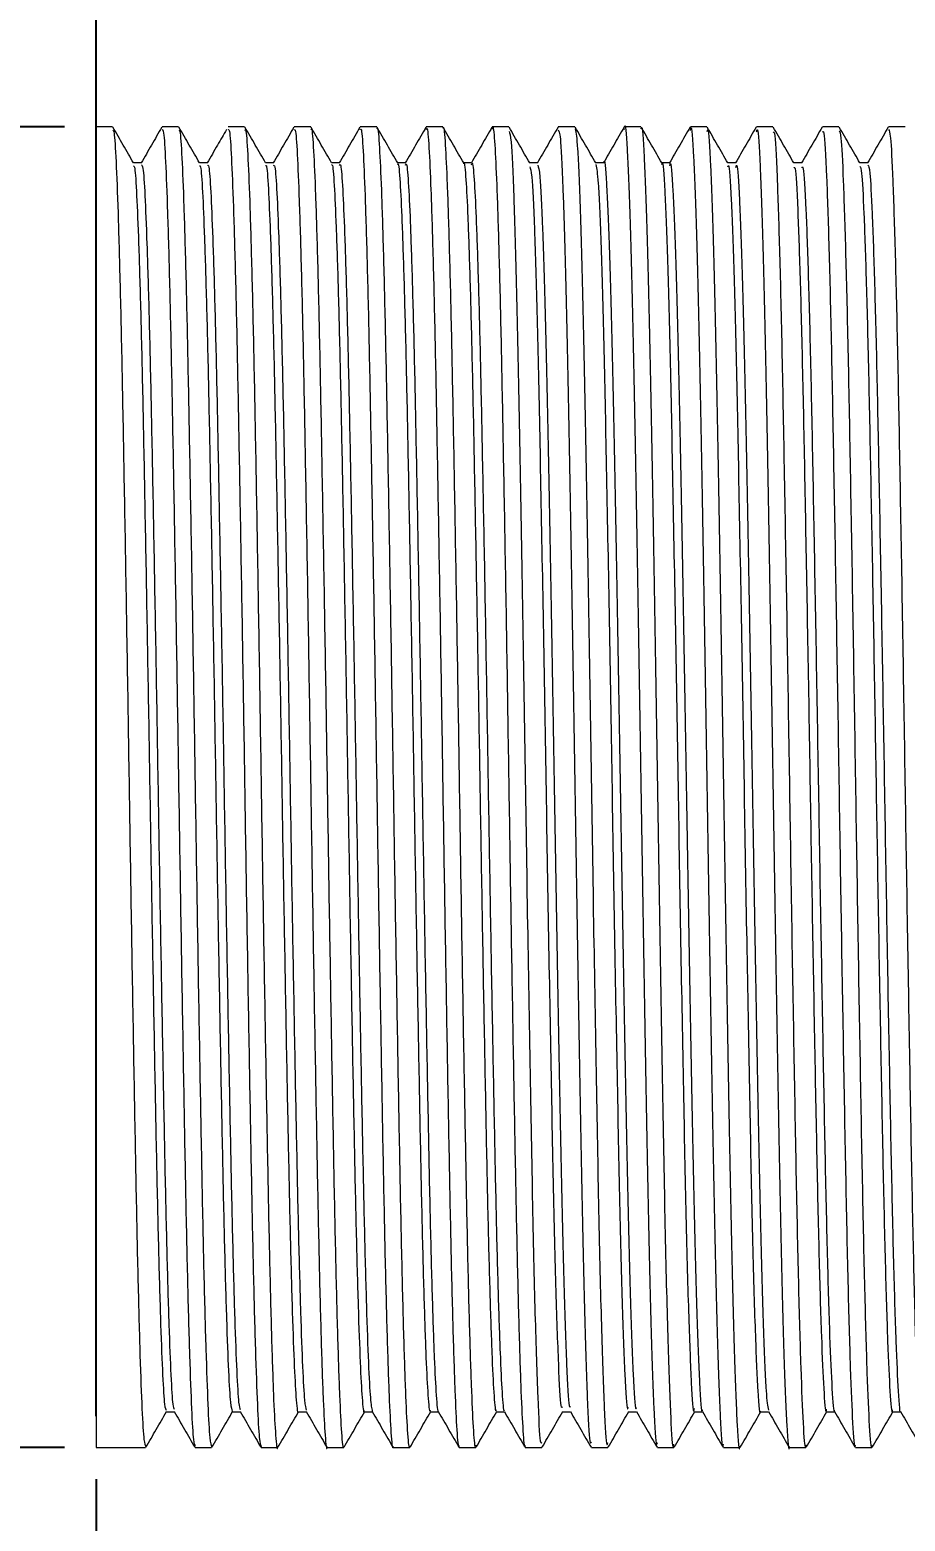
# Model space of a CAD drawing. Header units: millimetres. Extents: x 6878 to 9473, y 4568 to 6402.
# Drawn here: x 7098.35 to 7124.35, y 5615.6 to 5659.89 of the extents above; entities that cross this region are included whole.
import ezdxf

# ---------------------------------------------------------------- set-up
doc = ezdxf.new("R2010")
doc.units = ezdxf.units.MM
doc.header["$LTSCALE"] = 10
doc.styles.add('SLDTEXTSTYLE0', font='TXT', dxfattribs={"width": 0.75})
doc.dimstyles.new('SLDDIMSTYLE16', dxfattribs={"dimscale": 15, "dimtxt": 2.116667, "dimasz": 1.5, "dimexe": 0, "dimexo": 0.0625, "dimgap": 0.529167, "dimtad": 1, "dimdec": 0, "dimrnd": 1e-09, "dimzin": 12, "dimdsep": 46, "dimtxsty": 'SLDTEXTSTYLE0', "dimcen": 0.09, "dimadec": 0, "dimazin": 3, "dimtfac": 1, "dimtdec": 0, "dimtmove": 0, "dimatfit": 0, "dimfxl": 1, "dimfrac": 2, "dimtolj": 1, "dimtzin": 12, "dimarcsym": 0})

# ---------------------------------------------------------------- blocks, each defined once
blk = doc.blocks.new('*D22')
at = {"color": 0, "lineweight": -2, "transparency": 16777216}
for p, q in [((7062.232, 5679.508), (7062.232, 5777.414)), ((7099.384, 5657.008), (7062.232, 5657.008)), ((7062.232, 5617.783), (7062.232, 5657.008)), ((7099.384, 5617.783), (7062.232, 5617.783)), ((7062.232, 5595.283), (7062.232, 5572.783))]:
    blk.add_line(p, q, dxfattribs=at)
at = {"color": 0, "transparency": 16777216}
for points in [[(7058.482, 5679.508), (7065.982, 5679.508), (7062.232, 5657.008)], [(7058.482, 5595.283), (7065.982, 5595.283), (7062.232, 5617.783)]]:
    blk.add_solid(points, dxfattribs=at)
at = {"layer": 'Defpoints', "color": 0, "transparency": 16777216}
for p in [(7062.232, 5657.008), (7100.322, 5657.008), (7100.322, 5617.783)]:
    blk.add_point(p, dxfattribs=at)
at = {"color": 0, "transparency": 16777216, "insert": (7038.419, 5739.711), "char_height": 31.75, "attachment_point": 5, "rotation": 90, "style": 'SLDTEXTSTYLE0'}
blk.add_mtext('\\A1;M40', dxfattribs=at)
blk = doc.blocks.new('*D23')
at = {"color": 0, "lineweight": -2, "transparency": 16777216}
for p, q in [((7100.322, 5618.72), (7100.322, 5708.277)), ((7153.82, 5708.277), (7122.822, 5708.277)), ((7176.32, 5638.333), (7176.32, 5708.277))]:
    blk.add_line(p, q, dxfattribs=at)
at = {"color": 0, "transparency": 16777216}
for points in [[(7122.822, 5712.027), (7122.822, 5704.527), (7100.322, 5708.277)], [(7153.82, 5712.027), (7153.82, 5704.527), (7176.32, 5708.277)]]:
    blk.add_solid(points, dxfattribs=at)
at = {"layer": 'Defpoints', "color": 0, "transparency": 16777216}
for p in [(7100.322, 5708.277), (7176.32, 5637.395), (7100.322, 5617.783)]:
    blk.add_point(p, dxfattribs=at)
at = {"color": 0, "transparency": 16777216, "insert": (7144.422, 5732.089), "char_height": 31.75, "attachment_point": 5, "style": 'SLDTEXTSTYLE0'}
blk.add_mtext('\\A1;76', dxfattribs=at)
blk = doc.blocks.new('*D25')
at = {"color": 0, "lineweight": -2, "transparency": 16777216}
for p, q in [((7155.727, 5636.458), (7155.727, 5515.533)), ((7100.322, 5616.845), (7100.322, 5515.533)), ((7077.822, 5515.533), (6957.106, 5515.533)), ((7155.727, 5515.533), (7100.322, 5515.533)), ((7178.227, 5515.533), (7200.727, 5515.533))]:
    blk.add_line(p, q, dxfattribs=at)
at = {"color": 0, "transparency": 16777216}
for points in [[(7077.822, 5519.283), (7077.822, 5511.783), (7100.322, 5515.533)], [(7178.227, 5519.283), (7178.227, 5511.783), (7155.727, 5515.533)]]:
    blk.add_solid(points, dxfattribs=at)
at = {"layer": 'Defpoints', "color": 0, "transparency": 16777216}
for p in [(7155.727, 5637.395), (7100.322, 5617.783), (7100.322, 5515.533)]:
    blk.add_point(p, dxfattribs=at)
at = {"color": 0, "transparency": 16777216, "insert": (6984.888, 5539.346), "char_height": 31.75, "attachment_point": 5, "style": 'SLDTEXTSTYLE0'}
blk.add_mtext('\\A1;55', dxfattribs=at)

msp = doc.modelspace()

# ---------------------------------------------------------------- linework, layer by layer
at = {"lineweight": 0}
for p, q in [((7100.812, 5657.008), (7100.322, 5657.008)), ((7100.322, 5657.008), (7100.322, 5617.783)), ((7102.773, 5657.008), (7102.283, 5657.008)), ((7104.734, 5657.008), (7104.244, 5657.008)), ((7106.696, 5657.008), (7106.205, 5657.008)), ((7108.657, 5657.008), (7108.167, 5657.008)), ((7110.618, 5657.008), (7110.128, 5657.008)), ((7112.579, 5657.008), (7112.089, 5657.008)), ((7114.541, 5657.008), (7114.05, 5657.008)), ((7116.502, 5657.008), (7116.012, 5657.008)), ((7118.463, 5657.008), (7117.973, 5657.008)), ((7120.424, 5657.008), (7119.934, 5657.008)), ((7122.386, 5657.008), (7121.895, 5657.008)), ((7124.347, 5657.008), (7123.857, 5657.008)), ((7101.67, 5655.946), (7101.43, 5655.946)), ((7103.631, 5655.946), (7103.391, 5655.946)), ((7105.592, 5655.946), (7105.352, 5655.946)), ((7107.554, 5655.946), (7107.313, 5655.946)), ((7109.515, 5655.946), (7109.275, 5655.946)), ((7111.476, 5655.946), (7111.236, 5655.946)), ((7113.438, 5655.946), (7113.197, 5655.946)), ((7115.399, 5655.946), (7115.158, 5655.946)), ((7117.36, 5655.946), (7117.12, 5655.946)), ((7119.321, 5655.946), (7119.081, 5655.946)), ((7121.283, 5655.946), (7121.042, 5655.946)), ((7123.244, 5655.946), (7123.003, 5655.946)), ((7102.405, 5618.844), (7102.646, 5618.844)), ((7104.367, 5618.844), (7104.607, 5618.844)), ((7106.328, 5618.844), (7106.568, 5618.844)), ((7108.289, 5618.844), (7108.53, 5618.844)), ((7110.25, 5618.844), (7110.491, 5618.844)), ((7112.212, 5618.844), (7112.452, 5618.844)), ((7114.173, 5618.844), (7114.413, 5618.844)), ((7116.134, 5618.844), (7116.375, 5618.844)), ((7118.096, 5618.844), (7118.336, 5618.844)), ((7120.057, 5618.844), (7120.297, 5618.844)), ((7122.018, 5618.844), (7122.258, 5618.844)), ((7123.979, 5618.844), (7124.22, 5618.844)), ((7100.322, 5617.783), (7101.793, 5617.783)), ((7103.264, 5617.783), (7103.754, 5617.783)), ((7105.225, 5617.783), (7105.715, 5617.783)), ((7107.186, 5617.783), (7107.676, 5617.783)), ((7109.147, 5617.783), (7109.638, 5617.783)), ((7111.108, 5617.783), (7111.599, 5617.783)), ((7113.07, 5617.783), (7113.56, 5617.783)), ((7115.031, 5617.783), (7115.521, 5617.783)), ((7116.992, 5617.783), (7117.482, 5617.783)), ((7118.953, 5617.783), (7119.444, 5617.783)), ((7120.915, 5617.783), (7121.405, 5617.783)), ((7122.876, 5617.783), (7123.366, 5617.783))]:
    msp.add_line(p, q, dxfattribs=at)
for points, knots in [([(7101.434, 5655.938), (7101.332, 5656.115), (7101.128, 5656.469), (7100.923, 5656.823), (7100.821, 5657)], [0, 0, 0, 0, 0.499996, 1, 1, 1, 1]), ([(7102.274, 5657), (7102.172, 5656.823), (7101.967, 5656.469), (7101.763, 5656.115), (7101.661, 5655.938)], [0, 0, 0, 0, 0.500004, 1, 1, 1, 1]), ([(7103.396, 5655.938), (7103.293, 5656.115), (7103.089, 5656.469), (7102.884, 5656.823), (7102.782, 5657)], [0, 0, 0, 0, 0.499996, 1, 1, 1, 1]), ([(7105.357, 5655.938), (7105.255, 5656.115), (7105.05, 5656.469), (7104.846, 5656.823), (7104.743, 5657)], [0, 0, 0, 0, 0.499996, 1, 1, 1, 1]), ([(7106.196, 5657), (7106.094, 5656.823), (7105.89, 5656.469), (7105.685, 5656.115), (7105.583, 5655.938)], [0, 0, 0, 0, 0.500004, 1, 1, 1, 1]), ([(7107.318, 5655.938), (7107.216, 5656.115), (7107.011, 5656.469), (7106.807, 5656.823), (7106.705, 5657)], [0, 0, 0, 0, 0.499996, 1, 1, 1, 1]), ([(7108.158, 5657), (7108.055, 5656.823), (7107.851, 5656.469), (7107.647, 5656.115), (7107.544, 5655.938)], [0, 0, 0, 0, 0.500004, 1, 1, 1, 1]), ([(7108.167, 5656.92), (7108.175, 5656.941), (7108.204, 5657.009), (7108.252, 5656.378), (7108.309, 5655.074), (7108.37, 5653.091), (7108.43, 5650.554), (7108.487, 5647.546), (7108.547, 5644.172), (7108.608, 5640.55), (7108.666, 5636.821), (7108.725, 5633.112), (7108.785, 5629.549), (7108.844, 5626.276), (7108.902, 5623.401), (7108.963, 5621.029), (7109.023, 5619.231), (7109.08, 5618.154), (7109.122, 5617.694), (7109.145, 5617.808), (7109.147, 5617.821)], [0, 0, 0, 0, 0.026073, 0.08648, 0.14641, 0.20721, 0.26788, 0.327718, 0.388335, 0.449163, 0.50915, 0.56948, 0.630361, 0.690693, 0.750679, 0.811505, 0.872124, 0.931963, 0.99263, 1, 1, 1, 1]), ([(7109.279, 5655.938), (7109.177, 5656.115), (7108.973, 5656.469), (7108.768, 5656.823), (7108.666, 5657)], [0, 0, 0, 0, 0.499996, 1, 1, 1, 1]), ([(7108.666, 5656.947), (7108.67, 5656.957), (7108.693, 5657.024), (7108.737, 5656.46), (7108.794, 5655.239), (7108.854, 5653.313), (7108.915, 5650.829), (7108.972, 5647.862), (7109.032, 5644.52), (7109.092, 5640.915), (7109.15, 5637.191), (7109.209, 5633.474), (7109.27, 5629.891), (7109.329, 5626.584), (7109.386, 5623.665), (7109.447, 5621.239), (7109.507, 5619.381), (7109.564, 5618.229), (7109.609, 5617.721), (7109.633, 5617.825), (7109.638, 5617.844)], [0, 0, 0, 0, 0.0111702, 0.0722204, 0.1326383, 0.1939417, 0.2552235, 0.3156263, 0.3767112, 0.4381189, 0.4987492, 0.5595119, 0.6209385, 0.6819216, 0.7423768, 0.8037151, 0.8649536, 0.9253385, 0.9864821, 1, 1, 1, 1]), ([(7110.119, 5657), (7110.017, 5656.823), (7109.812, 5656.469), (7109.608, 5656.115), (7109.506, 5655.938)], [0, 0, 0, 0, 0.500004, 1, 1, 1, 1]), ([(7110.128, 5656.929), (7110.135, 5656.951), (7110.161, 5657.039), (7110.208, 5656.469), (7110.265, 5655.237), (7110.325, 5653.313), (7110.386, 5650.828), (7110.443, 5647.862), (7110.502, 5644.52), (7110.563, 5640.915), (7110.621, 5637.191), (7110.68, 5633.474), (7110.741, 5629.891), (7110.8, 5626.584), (7110.857, 5623.665), (7110.918, 5621.239), (7110.978, 5619.381), (7111.035, 5618.229), (7111.08, 5617.721), (7111.104, 5617.825), (7111.108, 5617.844)], [0, 0, 0, 0, 0.020042, 0.080545, 0.140421, 0.201174, 0.261906, 0.321767, 0.382304, 0.44316, 0.503247, 0.563464, 0.62434, 0.684776, 0.744688, 0.805476, 0.866165, 0.926008, 0.986603, 1, 1, 1, 1]), ([(7110.627, 5656.973), (7110.629, 5656.979), (7110.651, 5657.057), (7110.692, 5656.542), (7110.749, 5655.397), (7110.809, 5653.529), (7110.87, 5651.098), (7110.927, 5648.174), (7110.987, 5644.865), (7111.048, 5641.279), (7111.106, 5637.561), (7111.164, 5633.838), (7111.225, 5630.235), (7111.285, 5626.896), (7111.342, 5623.934), (7111.402, 5621.454), (7111.463, 5619.537), (7111.52, 5618.312), (7111.566, 5617.748), (7111.592, 5617.838), (7111.599, 5617.86)], [0, 0, 0, 0, 0.0050937, 0.0662287, 0.1266149, 0.1878594, 0.2491926, 0.3096412, 0.3706337, 0.4320587, 0.4928086, 0.5534499, 0.6148595, 0.6759349, 0.7363408, 0.7976279, 0.8589253, 0.9193385, 0.9803973, 1, 1, 1, 1]), ([(7111.241, 5655.938), (7111.138, 5656.115), (7110.934, 5656.469), (7110.729, 5656.823), (7110.627, 5657)], [0, 0, 0, 0, 0.499996, 1, 1, 1, 1]), ([(7112.08, 5657), (7111.978, 5656.823), (7111.774, 5656.469), (7111.569, 5656.115), (7111.467, 5655.938)], [0, 0, 0, 0, 0.500004, 1, 1, 1, 1]), ([(7112.089, 5656.944), (7112.094, 5656.964), (7112.119, 5657.067), (7112.163, 5656.553), (7112.22, 5655.394), (7112.28, 5653.53), (7112.341, 5651.098), (7112.398, 5648.174), (7112.458, 5644.865), (7112.519, 5641.279), (7112.577, 5637.561), (7112.635, 5633.838), (7112.696, 5630.235), (7112.756, 5626.896), (7112.813, 5623.934), (7112.873, 5621.454), (7112.934, 5619.537), (7112.991, 5618.312), (7113.037, 5617.748), (7113.063, 5617.838), (7113.07, 5617.86)], [0, 0, 0, 0, 0.014012, 0.074599, 0.134444, 0.195139, 0.255923, 0.315829, 0.376275, 0.43715, 0.497355, 0.557453, 0.618312, 0.67884, 0.738704, 0.799442, 0.86019, 0.920061, 0.980573, 1, 1, 1, 1]), ([(7113.202, 5655.938), (7113.1, 5656.115), (7112.895, 5656.469), (7112.691, 5656.823), (7112.588, 5657)], [0, 0, 0, 0, 0.499996, 1, 1, 1, 1]), ([(7114.041, 5657), (7113.939, 5656.823), (7113.735, 5656.469), (7113.53, 5656.115), (7113.428, 5655.938)], [0, 0, 0, 0, 0.500004, 1, 1, 1, 1]), ([(7115.163, 5655.938), (7115.061, 5656.115), (7114.856, 5656.469), (7114.652, 5656.823), (7114.55, 5657)], [0, 0, 0, 0, 0.499996, 1, 1, 1, 1]), ([(7116.003, 5657), (7115.9, 5656.823), (7115.696, 5656.469), (7115.492, 5656.115), (7115.389, 5655.938)], [0, 0, 0, 0, 0.500004, 1, 1, 1, 1]), ([(7116.003, 5656.926), (7116.006, 5656.956), (7116.037, 5657.208), (7116.094, 5656.48), (7116.17, 5654.691), (7116.252, 5651.686), (7116.328, 5647.794), (7116.409, 5643.237), (7116.488, 5638.307), (7116.565, 5633.315), (7116.647, 5628.594), (7116.723, 5624.427), (7116.804, 5621.07), (7116.883, 5618.833), (7116.945, 5617.758), (7116.982, 5617.895), (7116.992, 5617.933)], [0, 0, 0, 0, 0.010935, 0.090977, 0.170347, 0.250741, 0.330035, 0.41018, 0.490174, 0.569584, 0.649972, 0.729242, 0.809426, 0.889367, 0.968822, 1, 1, 1, 1]), ([(7116.511, 5656.948), (7116.513, 5656.961), (7116.542, 5657.115), (7116.597, 5656.227), (7116.675, 5654.245), (7116.756, 5651.06), (7116.832, 5647.032), (7116.914, 5642.391), (7116.992, 5637.425), (7117.07, 5632.458), (7117.151, 5627.811), (7117.227, 5623.773), (7117.309, 5620.582), (7117.387, 5618.565), (7117.444, 5617.67), (7117.477, 5617.856), (7117.482, 5617.888)], [0, 0, 0, 0, 0.007339, 0.088559, 0.169626, 0.251425, 0.332087, 0.413856, 0.49501, 0.576142, 0.657919, 0.73858, 0.820372, 0.901461, 0.982659, 1, 1, 1, 1]), ([(7117.124, 5655.938), (7117.022, 5656.115), (7116.818, 5656.469), (7116.613, 5656.823), (7116.511, 5657)], [0, 0, 0, 0, 0.499997, 1, 1, 1, 1]), ([(7117.964, 5657), (7117.862, 5656.823), (7117.657, 5656.469), (7117.453, 5656.115), (7117.351, 5655.938)], [0, 0, 0, 0, 0.500004, 1, 1, 1, 1]), ([(7117.973, 5656.906), (7117.978, 5656.938), (7118.01, 5657.126), (7118.068, 5656.242), (7118.146, 5654.241), (7118.227, 5651.061), (7118.303, 5647.032), (7118.385, 5642.391), (7118.463, 5637.425), (7118.541, 5632.458), (7118.622, 5627.811), (7118.698, 5623.773), (7118.78, 5620.582), (7118.858, 5618.565), (7118.915, 5617.67), (7118.948, 5617.856), (7118.953, 5617.888)], [0, 0, 0, 0, 0.016202, 0.096697, 0.177041, 0.258109, 0.338051, 0.419089, 0.49952, 0.579927, 0.660973, 0.740915, 0.821976, 0.902341, 0.982814, 1, 1, 1, 1]), ([(7119.086, 5655.938), (7118.983, 5656.115), (7118.779, 5656.469), (7118.574, 5656.823), (7118.472, 5657)], [0, 0, 0, 0, 0.499996, 1, 1, 1, 1]), ([(7119.925, 5657), (7119.823, 5656.823), (7119.619, 5656.469), (7119.414, 5656.115), (7119.312, 5655.938)], [0, 0, 0, 0, 0.500004, 1, 1, 1, 1]), ([(7121.047, 5655.938), (7120.945, 5656.115), (7120.74, 5656.469), (7120.536, 5656.823), (7120.433, 5657)], [0, 0, 0, 0, 0.499996, 1, 1, 1, 1]), ([(7121.886, 5657), (7121.784, 5656.823), (7121.58, 5656.469), (7121.375, 5656.115), (7121.273, 5655.938)], [0, 0, 0, 0, 0.500004, 1, 1, 1, 1]), ([(7123.008, 5655.938), (7122.906, 5656.115), (7122.701, 5656.469), (7122.497, 5656.823), (7122.395, 5657)], [0, 0, 0, 0, 0.499996, 1, 1, 1, 1]), ([(7123.848, 5657), (7123.746, 5656.823), (7123.541, 5656.469), (7123.337, 5656.115), (7123.234, 5655.938)], [0, 0, 0, 0, 0.500004, 1, 1, 1, 1]), ([(7100.821, 5656.912), (7100.833, 5656.903), (7100.864, 5656.878), (7100.914, 5656.056), (7100.973, 5654.551), (7101.033, 5652.392), (7101.093, 5649.705), (7101.15, 5646.577), (7101.211, 5643.115), (7101.271, 5639.448), (7101.328, 5635.712), (7101.388, 5632.032), (7101.449, 5628.543), (7101.506, 5625.377), (7101.565, 5622.641), (7101.626, 5620.427), (7101.685, 5618.849), (7101.739, 5617.917), (7101.776, 5617.86), (7101.793, 5617.834)], [0, 0, 0, 0, 0.035402, 0.096016, 0.156798, 0.218227, 0.279195, 0.339661, 0.401007, 0.462236, 0.522619, 0.583776, 0.64516, 0.705704, 0.766567, 0.828, 0.888894, 0.949413, 1, 1, 1, 1]), ([(7102.283, 5656.936), (7102.298, 5656.928), (7102.332, 5656.91), (7102.385, 5656.061), (7102.443, 5654.55), (7102.504, 5652.392), (7102.564, 5649.705), (7102.621, 5646.577), (7102.682, 5643.115), (7102.742, 5639.448), (7102.799, 5635.712), (7102.859, 5632.032), (7102.92, 5628.543), (7102.977, 5625.377), (7103.036, 5622.641), (7103.097, 5620.427), (7103.156, 5618.849), (7103.21, 5617.917), (7103.247, 5617.86), (7103.264, 5617.834)], [0, 0, 0, 0, 0.044131, 0.104196, 0.164428, 0.225301, 0.285718, 0.345636, 0.406427, 0.467102, 0.526939, 0.587542, 0.648371, 0.708367, 0.768679, 0.829556, 0.8899, 0.94987, 1, 1, 1, 1]), ([(7102.782, 5656.91), (7102.792, 5656.912), (7102.822, 5656.917), (7102.87, 5656.168), (7102.928, 5654.732), (7102.989, 5652.63), (7103.048, 5649.992), (7103.105, 5646.903), (7103.166, 5643.47), (7103.226, 5639.816), (7103.283, 5636.081), (7103.343, 5632.39), (7103.404, 5628.875), (7103.462, 5625.673), (7103.52, 5622.89), (7103.581, 5620.62), (7103.641, 5618.975), (7103.696, 5617.956), (7103.735, 5617.856), (7103.754, 5617.808)], [0, 0, 0, 0, 0.029352, 0.090084, 0.150744, 0.212158, 0.27322, 0.333633, 0.39493, 0.45622, 0.516628, 0.577702, 0.639113, 0.699758, 0.760506, 0.821931, 0.882928, 0.943376, 1, 1, 1, 1]), ([(7104.194, 5656.929), (7104.106, 5656.776), (7103.915, 5656.445), (7103.724, 5656.115), (7103.622, 5655.938)], [0, 0, 0, 0, 0.464226, 1, 1, 1, 1]), ([(7104.244, 5656.924), (7104.257, 5656.93), (7104.29, 5656.945), (7104.341, 5656.174), (7104.399, 5654.73), (7104.46, 5652.631), (7104.519, 5649.992), (7104.576, 5646.903), (7104.637, 5643.47), (7104.697, 5639.816), (7104.754, 5636.081), (7104.814, 5632.39), (7104.875, 5628.875), (7104.933, 5625.673), (7104.991, 5622.89), (7105.052, 5620.62), (7105.112, 5618.975), (7105.167, 5617.956), (7105.206, 5617.856), (7105.225, 5617.808)], [0, 0, 0, 0, 0.03812, 0.098303, 0.158416, 0.219275, 0.279786, 0.339653, 0.400396, 0.461132, 0.520994, 0.581516, 0.642373, 0.702471, 0.762669, 0.82354, 0.883985, 0.943887, 1, 1, 1, 1]), ([(7104.743, 5656.915), (7104.751, 5656.924), (7104.779, 5656.954), (7104.825, 5656.273), (7104.883, 5654.907), (7104.944, 5652.863), (7105.004, 5650.276), (7105.061, 5647.227), (7105.121, 5643.822), (7105.182, 5640.184), (7105.239, 5636.451), (7105.298, 5632.75), (7105.359, 5629.21), (7105.418, 5625.973), (7105.476, 5623.142), (7105.536, 5620.825), (7105.596, 5619.087), (7105.653, 5618.088), (7105.694, 5617.669), (7105.715, 5617.788), (7105.715, 5617.79)], [0, 0, 0, 0, 0.023298, 0.084146, 0.144702, 0.20609, 0.267236, 0.327621, 0.388858, 0.450199, 0.510656, 0.571637, 0.633065, 0.693831, 0.754459, 0.815867, 0.876955, 0.937357, 0.998638, 1, 1, 1, 1]), ([(7106.205, 5656.918), (7106.216, 5656.934), (7106.247, 5656.978), (7106.296, 5656.279), (7106.354, 5654.905), (7106.415, 5652.864), (7106.475, 5650.275), (7106.532, 5647.227), (7106.592, 5643.822), (7106.653, 5640.184), (7106.71, 5636.451), (7106.769, 5632.75), (7106.83, 5629.21), (7106.889, 5625.973), (7106.947, 5623.142), (7107.007, 5620.825), (7107.067, 5619.087), (7107.124, 5618.088), (7107.165, 5617.669), (7107.186, 5617.788), (7107.186, 5617.79)], [0, 0, 0, 0, 0.0321, 0.0924, 0.152409, 0.213244, 0.27384, 0.333681, 0.394366, 0.455153, 0.515066, 0.575497, 0.636371, 0.69659, 0.756672, 0.817526, 0.878063, 0.937921, 0.99865, 1, 1, 1, 1]), ([(7106.705, 5656.927), (7106.71, 5656.939), (7106.736, 5656.99), (7106.781, 5656.37), (7106.838, 5655.076), (7106.899, 5653.091), (7106.959, 5650.554), (7107.016, 5647.546), (7107.076, 5644.172), (7107.137, 5640.55), (7107.195, 5636.821), (7107.254, 5633.112), (7107.314, 5629.549), (7107.373, 5626.276), (7107.431, 5623.401), (7107.492, 5621.029), (7107.552, 5619.231), (7107.609, 5618.154), (7107.651, 5617.694), (7107.674, 5617.808), (7107.676, 5617.821)], [0, 0, 0, 0, 0.0172377, 0.0781924, 0.1386669, 0.2000183, 0.261238, 0.3216196, 0.3827862, 0.4441657, 0.5046975, 0.5655746, 0.6270074, 0.6878876, 0.7484169, 0.8097955, 0.8709642, 0.9313456, 0.9925633, 1, 1, 1, 1]), ([(7112.588, 5656.877), (7112.608, 5656.825), (7112.655, 5656.702), (7112.724, 5655.059), (7112.806, 5652.296), (7112.883, 5648.532), (7112.962, 5644.073), (7113.043, 5639.188), (7113.119, 5634.182), (7113.201, 5629.393), (7113.278, 5625.107), (7113.357, 5621.589), (7113.438, 5619.142), (7113.503, 5617.856), (7113.545, 5617.917), (7113.56, 5617.939)], [0, 0, 0, 0, 0.060113, 0.140802, 0.222645, 0.303583, 0.384952, 0.466624, 0.54733, 0.629183, 0.710073, 0.791497, 0.873133, 0.95386, 1, 1, 1, 1]), ([(7114.05, 5656.926), (7114.073, 5656.871), (7114.123, 5656.752), (7114.195, 5655.064), (7114.277, 5652.294), (7114.354, 5648.532), (7114.433, 5644.073), (7114.514, 5639.188), (7114.59, 5634.182), (7114.672, 5629.393), (7114.749, 5625.107), (7114.828, 5621.589), (7114.909, 5619.142), (7114.974, 5617.856), (7115.016, 5617.917), (7115.031, 5617.939)], [0, 0, 0, 0, 0.068694, 0.148646, 0.229741, 0.309941, 0.390567, 0.471494, 0.551463, 0.632569, 0.71272, 0.7934, 0.874291, 0.954282, 1, 1, 1, 1]), ([(7114.55, 5656.95), (7114.574, 5656.825), (7114.625, 5656.566), (7114.699, 5654.652), (7114.781, 5651.697), (7114.857, 5647.792), (7114.938, 5643.238), (7115.018, 5638.307), (7115.094, 5633.315), (7115.176, 5628.594), (7115.252, 5624.427), (7115.333, 5621.07), (7115.412, 5618.833), (7115.474, 5617.758), (7115.511, 5617.895), (7115.521, 5617.933)], [0, 0, 0, 0, 0.074367, 0.1551876, 0.2370504, 0.3177931, 0.3994032, 0.4808581, 0.5617195, 0.6435768, 0.7242947, 0.8059438, 0.8873458, 0.9682527, 1, 1, 1, 1]), ([(7118.472, 5656.876), (7118.479, 5656.9), (7118.513, 5657.015), (7118.571, 5655.966), (7118.651, 5653.758), (7118.731, 5650.408), (7118.807, 5646.251), (7118.889, 5641.535), (7118.966, 5636.544), (7119.046, 5631.611), (7119.126, 5627.047), (7119.203, 5623.147), (7119.284, 5620.125), (7119.361, 5618.341), (7119.415, 5617.589), (7119.443, 5617.797), (7119.444, 5617.805)], [0, 0, 0, 0, 0.0217053, 0.102624, 0.1840021, 0.2656588, 0.3463645, 0.4282141, 0.5090857, 0.5905177, 0.6721366, 0.7528653, 0.8347215, 0.9155507, 0.9970335, 1, 1, 1, 1]), ([(7119.934, 5656.859), (7119.944, 5656.897), (7119.981, 5657.038), (7120.042, 5655.977), (7120.122, 5653.755), (7120.202, 5650.409), (7120.278, 5646.251), (7120.36, 5641.535), (7120.437, 5636.544), (7120.517, 5631.611), (7120.597, 5627.047), (7120.673, 5623.147), (7120.755, 5620.125), (7120.832, 5618.341), (7120.886, 5617.589), (7120.914, 5617.797), (7120.915, 5617.805)], [0, 0, 0, 0, 0.030476, 0.110669, 0.191318, 0.272243, 0.352225, 0.43334, 0.513487, 0.594189, 0.675076, 0.755081, 0.836203, 0.916308, 0.99706, 1, 1, 1, 1]), ([(7120.433, 5656.843), (7120.445, 5656.858), (7120.484, 5656.908), (7120.543, 5655.716), (7120.617, 5653.531), (7120.689, 5650.555), (7120.756, 5646.931), (7120.828, 5642.826), (7120.899, 5638.446), (7120.967, 5634.012), (7121.04, 5629.752), (7121.109, 5625.874), (7121.178, 5622.58), (7121.251, 5620.015), (7121.319, 5618.408), (7121.371, 5617.695), (7121.4, 5617.842), (7121.405, 5617.868)], [0, 0, 0, 0, 0.0359961, 0.1166918, 0.1892101, 0.2618156, 0.333469, 0.4061571, 0.4785502, 0.5503123, 0.6230912, 0.6951949, 0.7672059, 0.839996, 0.9118138, 0.9841335, 1, 1, 1, 1]), ([(7121.895, 5656.85), (7121.91, 5656.874), (7121.952, 5656.941), (7122.014, 5655.723), (7122.088, 5653.529), (7122.16, 5650.555), (7122.227, 5646.931), (7122.299, 5642.826), (7122.37, 5638.446), (7122.438, 5634.012), (7122.51, 5629.752), (7122.58, 5625.874), (7122.649, 5622.58), (7122.722, 5620.015), (7122.79, 5618.408), (7122.842, 5617.695), (7122.871, 5617.842), (7122.876, 5617.868)], [0, 0, 0, 0, 0.044717, 0.124683, 0.196545, 0.268494, 0.339499, 0.41153, 0.483268, 0.554381, 0.626501, 0.697953, 0.769312, 0.841444, 0.912612, 0.984277, 1, 1, 1, 1]), ([(7122.395, 5656.893), (7122.411, 5656.86), (7122.452, 5656.78), (7122.512, 5655.518), (7122.584, 5653.337), (7122.655, 5650.312), (7122.723, 5646.646), (7122.795, 5642.515), (7122.865, 5638.123), (7122.934, 5633.693), (7123.006, 5629.456), (7123.075, 5625.613), (7123.145, 5622.369), (7123.217, 5619.861), (7123.285, 5618.329), (7123.336, 5617.668), (7123.363, 5617.825), (7123.366, 5617.845)], [0, 0, 0, 0, 0.0503032, 0.1219583, 0.194542, 0.2670787, 0.3387512, 0.411477, 0.4837742, 0.5556047, 0.6283934, 0.7003793, 0.7725028, 0.8452747, 0.9170215, 0.989429, 1, 1, 1, 1]), ([(7123.857, 5656.933), (7123.876, 5656.898), (7123.92, 5656.822), (7123.983, 5655.523), (7124.055, 5653.336), (7124.126, 5650.312), (7124.194, 5646.646), (7124.266, 5642.515), (7124.336, 5638.123), (7124.405, 5633.693), (7124.477, 5629.456), (7124.546, 5625.613), (7124.616, 5622.369), (7124.688, 5619.861), (7124.756, 5618.329), (7124.807, 5617.668), (7124.834, 5617.825), (7124.837, 5617.845)], [0, 0, 0, 0, 0.058939, 0.129943, 0.201867, 0.273744, 0.344764, 0.416829, 0.488469, 0.559646, 0.631773, 0.703104, 0.774572, 0.846682, 0.917776, 0.989525, 1, 1, 1, 1]), ([(7115.399, 5655.932), (7115.399, 5655.937), (7115.427, 5656.134), (7115.481, 5655.431), (7115.557, 5653.759), (7115.639, 5650.912), (7115.716, 5647.232), (7115.796, 5642.921), (7115.876, 5638.258), (7115.952, 5633.536), (7116.034, 5629.07), (7116.11, 5625.13), (7116.191, 5621.951), (7116.27, 5619.848), (7116.329, 5618.845), (7116.363, 5618.949), (7116.37, 5618.971)], [0, 0, 0, 0, 0.001996, 0.08354, 0.164399, 0.2463, 0.327081, 0.40873, 0.490224, 0.571123, 0.65302, 0.733776, 0.815464, 0.896904, 0.97785, 1, 1, 1, 1]), ([(7101.434, 5655.855), (7101.446, 5655.846), (7101.477, 5655.822), (7101.527, 5655.046), (7101.585, 5653.623), (7101.646, 5651.58), (7101.706, 5649.039), (7101.763, 5646.08), (7101.823, 5642.805), (7101.884, 5639.337), (7101.941, 5635.803), (7102.001, 5632.322), (7102.061, 5629.022), (7102.119, 5626.028), (7102.178, 5623.44), (7102.239, 5621.346), (7102.298, 5619.853), (7102.352, 5618.972), (7102.389, 5618.918), (7102.406, 5618.893)], [0, 0, 0, 0, 0.034993, 0.095633, 0.156441, 0.217896, 0.27889, 0.339381, 0.400753, 0.462008, 0.522417, 0.583599, 0.64501, 0.705579, 0.766468, 0.827927, 0.888847, 0.949391, 1, 1, 1, 1]), ([(7101.67, 5655.879), (7101.685, 5655.871), (7101.719, 5655.854), (7101.772, 5655.051), (7101.831, 5653.621), (7101.891, 5651.581), (7101.951, 5649.038), (7102.008, 5646.08), (7102.069, 5642.805), (7102.129, 5639.337), (7102.186, 5635.803), (7102.246, 5632.322), (7102.307, 5629.022), (7102.364, 5626.027), (7102.423, 5623.44), (7102.484, 5621.344), (7102.543, 5619.857), (7102.594, 5619.007), (7102.628, 5618.95), (7102.641, 5618.927)], [0, 0, 0, 0, 0.044552, 0.105189, 0.165996, 0.227449, 0.288442, 0.348932, 0.410303, 0.471556, 0.531963, 0.593144, 0.654553, 0.715121, 0.776008, 0.837466, 0.898385, 0.958927, 1, 1, 1, 1]), ([(7103.395, 5655.853), (7103.405, 5655.855), (7103.435, 5655.859), (7103.483, 5655.152), (7103.541, 5653.794), (7103.601, 5651.806), (7103.661, 5649.311), (7103.718, 5646.389), (7103.779, 5643.141), (7103.839, 5639.685), (7103.896, 5636.152), (7103.956, 5632.661), (7104.017, 5629.336), (7104.075, 5626.307), (7104.133, 5623.675), (7104.194, 5621.528), (7104.254, 5619.972), (7104.309, 5619.008), (7104.348, 5618.914), (7104.367, 5618.868)], [0, 0, 0, 0, 0.0289082, 0.0896675, 0.1503559, 0.2117979, 0.2728882, 0.3333287, 0.3946536, 0.4559713, 0.5164068, 0.5775086, 0.6389479, 0.6996212, 0.7603963, 0.82185, 0.8828742, 0.9433497, 1, 1, 1, 1]), ([(7103.631, 5655.867), (7103.644, 5655.872), (7103.677, 5655.887), (7103.728, 5655.157), (7103.786, 5653.792), (7103.847, 5651.806), (7103.906, 5649.31), (7103.963, 5646.389), (7104.024, 5643.141), (7104.084, 5639.685), (7104.141, 5636.152), (7104.201, 5632.661), (7104.262, 5629.336), (7104.32, 5626.307), (7104.378, 5623.675), (7104.439, 5621.527), (7104.499, 5619.976), (7104.551, 5619.047), (7104.587, 5618.953), (7104.603, 5618.912)], [0, 0, 0, 0, 0.038482, 0.099237, 0.159921, 0.221358, 0.282444, 0.34288, 0.4042, 0.465513, 0.525944, 0.587041, 0.648475, 0.709144, 0.769915, 0.831364, 0.892383, 0.952854, 1, 1, 1, 1]), ([(7105.357, 5655.859), (7105.364, 5655.866), (7105.392, 5655.894), (7105.438, 5655.251), (7105.496, 5653.959), (7105.557, 5652.026), (7105.617, 5649.578), (7105.674, 5646.694), (7105.734, 5643.474), (7105.795, 5640.033), (7105.852, 5636.502), (7105.911, 5633.002), (7105.972, 5629.653), (7106.031, 5626.591), (7106.089, 5623.914), (7106.149, 5621.722), (7106.209, 5620.078), (7106.266, 5619.133), (7106.307, 5618.737), (7106.328, 5618.849), (7106.328, 5618.851)], [0, 0, 0, 0, 0.022817, 0.083694, 0.144279, 0.205696, 0.266871, 0.327285, 0.388551, 0.44992, 0.510406, 0.571416, 0.632873, 0.693668, 0.754325, 0.815761, 0.876878, 0.937309, 0.998619, 1, 1, 1, 1]), ([(7105.592, 5655.862), (7105.603, 5655.876), (7105.634, 5655.918), (7105.683, 5655.257), (7105.741, 5653.957), (7105.802, 5652.027), (7105.862, 5649.578), (7105.919, 5646.694), (7105.979, 5643.474), (7106.04, 5640.033), (7106.097, 5636.502), (7106.156, 5633.002), (7106.217, 5629.653), (7106.276, 5626.59), (7106.334, 5623.915), (7106.395, 5621.715), (7106.454, 5620.102), (7106.509, 5619.09), (7106.546, 5618.954), (7106.564, 5618.891)], [0, 0, 0, 0, 0.0324032, 0.0932733, 0.1538503, 0.2152605, 0.2764288, 0.3368353, 0.3980943, 0.4594564, 0.5199355, 0.5809381, 0.6423876, 0.7031758, 0.7638252, 0.8252548, 0.8863645, 0.9467883, 1, 1, 1, 1]), ([(7107.318, 5655.871), (7107.324, 5655.881), (7107.349, 5655.928), (7107.394, 5655.343), (7107.451, 5654.119), (7107.512, 5652.241), (7107.572, 5649.842), (7107.629, 5646.997), (7107.689, 5643.805), (7107.75, 5640.379), (7107.808, 5636.852), (7107.866, 5633.343), (7107.927, 5629.974), (7107.986, 5626.878), (7108.044, 5624.159), (7108.105, 5621.915), (7108.165, 5620.214), (7108.222, 5619.196), (7108.264, 5618.761), (7108.287, 5618.868), (7108.289, 5618.88)], [0, 0, 0, 0, 0.016722, 0.077707, 0.138212, 0.199595, 0.260846, 0.321258, 0.382455, 0.443866, 0.504428, 0.565336, 0.6268, 0.687711, 0.748271, 0.809681, 0.870881, 0.931293, 0.992541, 1, 1, 1, 1]), ([(7107.554, 5655.863), (7107.562, 5655.883), (7107.591, 5655.948), (7107.639, 5655.35), (7107.696, 5654.117), (7107.757, 5652.242), (7107.817, 5649.842), (7107.874, 5646.997), (7107.934, 5643.805), (7107.995, 5640.379), (7108.053, 5636.852), (7108.112, 5633.343), (7108.172, 5629.974), (7108.231, 5626.878), (7108.289, 5624.16), (7108.35, 5621.909), (7108.41, 5620.234), (7108.466, 5619.134), (7108.506, 5618.953), (7108.525, 5618.862)], [0, 0, 0, 0, 0.026336, 0.08731, 0.147803, 0.209174, 0.270413, 0.330814, 0.392, 0.453399, 0.51395, 0.574846, 0.636298, 0.697198, 0.757746, 0.819144, 0.880332, 0.940732, 1, 1, 1, 1]), ([(7109.279, 5655.889), (7109.283, 5655.899), (7109.306, 5655.961), (7109.35, 5655.428), (7109.407, 5654.274), (7109.467, 5652.451), (7109.528, 5650.101), (7109.585, 5647.296), (7109.644, 5644.134), (7109.705, 5640.725), (7109.763, 5637.202), (7109.822, 5633.686), (7109.883, 5630.297), (7109.942, 5627.169), (7109.999, 5624.408), (7110.06, 5622.113), (7110.12, 5620.356), (7110.177, 5619.267), (7110.221, 5618.786), (7110.246, 5618.884), (7110.25, 5618.902)], [0, 0, 0, 0, 0.010622, 0.071705, 0.132155, 0.193491, 0.254806, 0.315241, 0.376359, 0.437799, 0.498462, 0.559257, 0.620717, 0.681733, 0.74222, 0.803592, 0.864863, 0.92528, 0.986457, 1, 1, 1, 1]), ([(7109.515, 5655.871), (7109.522, 5655.892), (7109.548, 5655.976), (7109.595, 5655.437), (7109.652, 5654.271), (7109.712, 5652.452), (7109.773, 5650.101), (7109.83, 5647.296), (7109.89, 5644.134), (7109.95, 5640.725), (7110.008, 5637.202), (7110.067, 5633.686), (7110.128, 5630.297), (7110.187, 5627.169), (7110.244, 5624.408), (7110.305, 5622.114), (7110.365, 5620.353), (7110.422, 5619.278), (7110.463, 5618.795), (7110.485, 5618.868), (7110.486, 5618.873)], [0, 0, 0, 0, 0.0202532, 0.0813372, 0.1417886, 0.2031259, 0.2644417, 0.3248778, 0.3859965, 0.4474383, 0.5081021, 0.5688984, 0.630359, 0.6913759, 0.7518646, 0.8132369, 0.8745092, 0.9349275, 0.996105, 1, 1, 1, 1]), ([(7111.241, 5655.915), (7111.242, 5655.92), (7111.264, 5655.992), (7111.305, 5655.505), (7111.362, 5654.422), (7111.422, 5652.656), (7111.483, 5650.356), (7111.54, 5647.591), (7111.6, 5644.46), (7111.66, 5641.069), (7111.719, 5637.552), (7111.777, 5634.03), (7111.838, 5630.623), (7111.897, 5627.464), (7111.955, 5624.663), (7112.015, 5622.317), (7112.076, 5620.504), (7112.133, 5619.345), (7112.179, 5618.812), (7112.205, 5618.897), (7112.212, 5618.918)], [0, 0, 0, 0, 0.004518, 0.065687, 0.126107, 0.187386, 0.248754, 0.309236, 0.370263, 0.431722, 0.492506, 0.553181, 0.614625, 0.675735, 0.736175, 0.797496, 0.858828, 0.919275, 0.980368, 1, 1, 1, 1]), ([(7111.476, 5655.886), (7111.481, 5655.904), (7111.506, 5656.002), (7111.55, 5655.516), (7111.607, 5654.419), (7111.668, 5652.656), (7111.728, 5650.356), (7111.785, 5647.591), (7111.845, 5644.46), (7111.906, 5641.069), (7111.964, 5637.552), (7112.022, 5634.03), (7112.083, 5630.623), (7112.143, 5627.464), (7112.2, 5624.663), (7112.26, 5622.318), (7112.321, 5620.501), (7112.378, 5619.354), (7112.421, 5618.826), (7112.444, 5618.89), (7112.447, 5618.899)], [0, 0, 0, 0, 0.014164, 0.075333, 0.135752, 0.19703, 0.258397, 0.318878, 0.379904, 0.441363, 0.502146, 0.56282, 0.624263, 0.685372, 0.745811, 0.807132, 0.868463, 0.928909, 0.990001, 1, 1, 1, 1]), ([(7113.202, 5655.821), (7113.221, 5655.771), (7113.268, 5655.656), (7113.337, 5654.103), (7113.419, 5651.489), (7113.496, 5647.929), (7113.575, 5643.711), (7113.656, 5639.091), (7113.732, 5634.356), (7113.814, 5629.826), (7113.891, 5625.772), (7113.97, 5622.445), (7114.051, 5620.13), (7114.116, 5618.914), (7114.158, 5618.971), (7114.173, 5618.992)], [0, 0, 0, 0, 0.0598076, 0.1405229, 0.222392, 0.3033567, 0.3847517, 0.4664509, 0.5471831, 0.629063, 0.7099793, 0.7914291, 0.8730913, 0.9538453, 1, 1, 1, 1]), ([(7113.437, 5655.869), (7113.46, 5655.817), (7113.51, 5655.704), (7113.582, 5654.108), (7113.664, 5651.488), (7113.741, 5647.93), (7113.82, 5643.711), (7113.901, 5639.091), (7113.977, 5634.356), (7114.059, 5629.826), (7114.136, 5625.772), (7114.215, 5622.443), (7114.296, 5620.138), (7114.358, 5618.948), (7114.397, 5618.988), (7114.409, 5619.001)], [0, 0, 0, 0, 0.069354, 0.150074, 0.231948, 0.312918, 0.394319, 0.476023, 0.556761, 0.638646, 0.719567, 0.801022, 0.88269, 0.963449, 1, 1, 1, 1]), ([(7115.163, 5655.889), (7115.187, 5655.772), (7115.238, 5655.527), (7115.312, 5653.718), (7115.394, 5650.923), (7115.47, 5647.229), (7115.551, 5642.922), (7115.63, 5638.258), (7115.707, 5633.536), (7115.789, 5629.07), (7115.865, 5625.129), (7115.946, 5621.953), (7116.025, 5619.838), (7116.087, 5618.821), (7116.124, 5618.95), (7116.134, 5618.987)], [0, 0, 0, 0, 0.074096, 0.154939, 0.236824, 0.317589, 0.399222, 0.4807, 0.561584, 0.643464, 0.724204, 0.805876, 0.8873, 0.96823, 1, 1, 1, 1]), ([(7117.124, 5655.892), (7117.127, 5655.903), (7117.155, 5656.047), (7117.21, 5655.207), (7117.288, 5653.333), (7117.369, 5650.32), (7117.445, 5646.511), (7117.526, 5642.121), (7117.605, 5637.424), (7117.683, 5632.725), (7117.764, 5628.33), (7117.84, 5624.51), (7117.922, 5621.492), (7118, 5619.584), (7118.057, 5618.737), (7118.09, 5618.913), (7118.095, 5618.944)], [0, 0, 0, 0, 0.006719, 0.087988, 0.169105, 0.250953, 0.331664, 0.413482, 0.494686, 0.575867, 0.657693, 0.738404, 0.820245, 0.901383, 0.98263, 1, 1, 1, 1]), ([(7117.36, 5655.85), (7117.366, 5655.88), (7117.397, 5656.058), (7117.455, 5655.222), (7117.533, 5653.329), (7117.614, 5650.321), (7117.69, 5646.51), (7117.772, 5642.121), (7117.85, 5637.424), (7117.928, 5632.725), (7118.009, 5628.33), (7118.085, 5624.512), (7118.167, 5621.488), (7118.245, 5619.599), (7118.299, 5618.75), (7118.329, 5618.891), (7118.331, 5618.904)], [0, 0, 0, 0, 0.016377, 0.097646, 0.178762, 0.26061, 0.341321, 0.423139, 0.504342, 0.585523, 0.667349, 0.748059, 0.8299, 0.911038, 0.992285, 1, 1, 1, 1]), ([(7119.086, 5655.823), (7119.093, 5655.845), (7119.126, 5655.952), (7119.184, 5654.96), (7119.263, 5652.872), (7119.344, 5649.704), (7119.42, 5645.771), (7119.502, 5641.311), (7119.579, 5636.59), (7119.659, 5631.924), (7119.739, 5627.608), (7119.815, 5623.918), (7119.897, 5621.06), (7119.974, 5619.372), (7120.028, 5618.661), (7120.056, 5618.858), (7120.057, 5618.865)], [0, 0, 0, 0, 0.021156, 0.102119, 0.183541, 0.265242, 0.345991, 0.427886, 0.508801, 0.590277, 0.67194, 0.752713, 0.834614, 0.915487, 0.997014, 1, 1, 1, 1]), ([(7119.321, 5655.805), (7119.331, 5655.842), (7119.368, 5655.975), (7119.429, 5654.971), (7119.509, 5652.869), (7119.589, 5649.705), (7119.666, 5645.771), (7119.747, 5641.311), (7119.824, 5636.59), (7119.904, 5631.923), (7119.984, 5627.61), (7120.061, 5623.907), (7120.142, 5621.1), (7120.217, 5619.272), (7120.268, 5619.018), (7120.293, 5618.895)], [0, 0, 0, 0, 0.030777, 0.111722, 0.193128, 0.274812, 0.355544, 0.437422, 0.51832, 0.599779, 0.681426, 0.762181, 0.844065, 0.924921, 1, 1, 1, 1]), ([(7121.047, 5655.79), (7121.059, 5655.804), (7121.097, 5655.85), (7121.156, 5654.724), (7121.23, 5652.657), (7121.302, 5649.842), (7121.369, 5646.415), (7121.441, 5642.532), (7121.512, 5638.389), (7121.58, 5634.195), (7121.652, 5630.166), (7121.722, 5626.497), (7121.791, 5623.382), (7121.863, 5620.956), (7121.932, 5619.435), (7121.984, 5618.762), (7122.013, 5618.9), (7122.018, 5618.925)], [0, 0, 0, 0, 0.035543, 0.116275, 0.188826, 0.261465, 0.33315, 0.405871, 0.478297, 0.550091, 0.622903, 0.695039, 0.767083, 0.839906, 0.911756, 0.984108, 1, 1, 1, 1]), ([(7121.283, 5655.797), (7121.297, 5655.82), (7121.339, 5655.883), (7121.401, 5654.731), (7121.475, 5652.656), (7121.547, 5649.843), (7121.614, 5646.415), (7121.686, 5642.532), (7121.757, 5638.389), (7121.825, 5634.195), (7121.898, 5630.166), (7121.967, 5626.497), (7122.036, 5623.383), (7122.109, 5620.953), (7122.177, 5619.448), (7122.226, 5618.773), (7122.252, 5618.881), (7122.254, 5618.89)], [0, 0, 0, 0, 0.0451484, 0.1258845, 0.1984391, 0.271081, 0.3427703, 0.4154948, 0.4879242, 0.5597222, 0.6325376, 0.7046774, 0.7767245, 0.849551, 0.9214048, 0.9937607, 1, 1, 1, 1]), ([(7123.008, 5655.836), (7123.024, 5655.805), (7123.065, 5655.729), (7123.125, 5654.537), (7123.197, 5652.474), (7123.268, 5649.613), (7123.336, 5646.145), (7123.408, 5642.238), (7123.478, 5638.083), (7123.546, 5633.893), (7123.619, 5629.885), (7123.688, 5626.25), (7123.758, 5623.182), (7123.83, 5620.81), (7123.898, 5619.361), (7123.949, 5618.736), (7123.976, 5618.884), (7123.979, 5618.903)], [0, 0, 0, 0, 0.049956, 0.121636, 0.194245, 0.266807, 0.338504, 0.411255, 0.483577, 0.555433, 0.628247, 0.700257, 0.772406, 0.845203, 0.916975, 0.989407, 1, 1, 1, 1]), ([(7123.244, 5655.876), (7123.263, 5655.843), (7123.307, 5655.77), (7123.37, 5654.542), (7123.442, 5652.473), (7123.513, 5649.613), (7123.581, 5646.145), (7123.653, 5642.238), (7123.723, 5638.083), (7123.792, 5633.893), (7123.864, 5629.885), (7123.933, 5626.25), (7124.003, 5623.183), (7124.075, 5620.806), (7124.143, 5619.376), (7124.191, 5618.742), (7124.215, 5618.857), (7124.215, 5618.858)], [0, 0, 0, 0, 0.059508, 0.131197, 0.203815, 0.276386, 0.348092, 0.420852, 0.493184, 0.565048, 0.637871, 0.709891, 0.782048, 0.854855, 0.926635, 0.999077, 1, 1, 1, 1]), ([(7101.802, 5617.79), (7101.904, 5617.967), (7102.108, 5618.321), (7102.313, 5618.675), (7102.415, 5618.852)], [0, 0, 0, 0, 0.500004, 1, 1, 1, 1]), ([(7102.641, 5618.852), (7102.743, 5618.675), (7102.948, 5618.321), (7103.152, 5617.967), (7103.255, 5617.79)], [0, 0, 0, 0, 0.499996, 1, 1, 1, 1]), ([(7103.763, 5617.79), (7103.865, 5617.967), (7104.069, 5618.321), (7104.274, 5618.675), (7104.376, 5618.852)], [0, 0, 0, 0, 0.500004, 1, 1, 1, 1]), ([(7104.602, 5618.852), (7104.705, 5618.675), (7104.909, 5618.321), (7105.114, 5617.967), (7105.216, 5617.79)], [0, 0, 0, 0, 0.499996, 1, 1, 1, 1]), ([(7105.724, 5617.79), (7105.826, 5617.967), (7106.031, 5618.321), (7106.235, 5618.675), (7106.337, 5618.852)], [0, 0, 0, 0, 0.500004, 1, 1, 1, 1]), ([(7106.564, 5618.852), (7106.666, 5618.675), (7106.87, 5618.321), (7107.075, 5617.967), (7107.177, 5617.79)], [0, 0, 0, 0, 0.499996, 1, 1, 1, 1]), ([(7107.685, 5617.79), (7107.788, 5617.967), (7107.992, 5618.321), (7108.196, 5618.675), (7108.299, 5618.852)], [0, 0, 0, 0, 0.5000041, 1, 1, 1, 1]), ([(7108.525, 5618.852), (7108.627, 5618.675), (7108.832, 5618.321), (7109.036, 5617.967), (7109.138, 5617.79)], [0, 0, 0, 0, 0.499996, 1, 1, 1, 1]), ([(7109.647, 5617.79), (7109.749, 5617.967), (7109.953, 5618.321), (7110.158, 5618.675), (7110.26, 5618.852)], [0, 0, 0, 0, 0.500004, 1, 1, 1, 1]), ([(7110.486, 5618.852), (7110.588, 5618.675), (7110.793, 5618.321), (7110.997, 5617.967), (7111.1, 5617.79)], [0, 0, 0, 0, 0.499996, 1, 1, 1, 1]), ([(7111.608, 5617.79), (7111.71, 5617.967), (7111.914, 5618.321), (7112.119, 5618.675), (7112.221, 5618.852)], [0, 0, 0, 0, 0.500004, 1, 1, 1, 1]), ([(7112.447, 5618.852), (7112.55, 5618.675), (7112.754, 5618.321), (7112.959, 5617.967), (7113.061, 5617.79)], [0, 0, 0, 0, 0.499996, 1, 1, 1, 1]), ([(7113.569, 5617.79), (7113.671, 5617.967), (7113.876, 5618.321), (7114.08, 5618.675), (7114.182, 5618.852)], [0, 0, 0, 0, 0.500004, 1, 1, 1, 1]), ([(7114.409, 5618.852), (7114.511, 5618.675), (7114.715, 5618.321), (7114.92, 5617.967), (7115.022, 5617.79)], [0, 0, 0, 0, 0.499996, 1, 1, 1, 1]), ([(7115.53, 5617.79), (7115.633, 5617.967), (7115.837, 5618.321), (7116.041, 5618.675), (7116.144, 5618.852)], [0, 0, 0, 0, 0.500004, 1, 1, 1, 1]), ([(7116.37, 5618.852), (7116.472, 5618.675), (7116.677, 5618.321), (7116.881, 5617.967), (7116.983, 5617.79)], [0, 0, 0, 0, 0.499996, 1, 1, 1, 1]), ([(7117.492, 5617.79), (7117.594, 5617.967), (7117.798, 5618.321), (7118.003, 5618.675), (7118.105, 5618.852)], [0, 0, 0, 0, 0.500004, 1, 1, 1, 1]), ([(7118.331, 5618.852), (7118.433, 5618.675), (7118.638, 5618.321), (7118.842, 5617.967), (7118.945, 5617.79)], [0, 0, 0, 0, 0.499996, 1, 1, 1, 1]), ([(7119.453, 5617.79), (7119.555, 5617.967), (7119.76, 5618.321), (7119.964, 5618.675), (7120.066, 5618.852)], [0, 0, 0, 0, 0.500004, 1, 1, 1, 1]), ([(7120.292, 5618.852), (7120.395, 5618.675), (7120.599, 5618.321), (7120.804, 5617.967), (7120.906, 5617.79)], [0, 0, 0, 0, 0.499996, 1, 1, 1, 1]), ([(7121.414, 5617.79), (7121.516, 5617.967), (7121.721, 5618.321), (7121.925, 5618.675), (7122.027, 5618.852)], [0, 0, 0, 0, 0.500004, 1, 1, 1, 1]), ([(7122.254, 5618.852), (7122.356, 5618.675), (7122.56, 5618.321), (7122.765, 5617.967), (7122.867, 5617.79)], [0, 0, 0, 0, 0.499997, 1, 1, 1, 1]), ([(7123.375, 5617.79), (7123.478, 5617.967), (7123.682, 5618.321), (7123.887, 5618.675), (7123.989, 5618.852)], [0, 0, 0, 0, 0.500004, 1, 1, 1, 1]), ([(7124.215, 5618.852), (7124.317, 5618.675), (7124.522, 5618.321), (7124.726, 5617.967), (7124.828, 5617.79)], [0, 0, 0, 0, 0.499996, 1, 1, 1, 1])]:
    msp.add_open_spline(points, degree=3, knots=knots, dxfattribs=at)

# ---------------------------------------------------------------- dimensions: what is measured, and where the dimension line sits
dim = msp.add_linear_dim(base=(7062.232, 5657.008), p1=(7100.322, 5617.783), p2=(7100.322, 5657.008), angle=90, text='M40', dimstyle='SLDDIMSTYLE16', override={"dimtxsty": 'SLDTEXTSTYLE0'})
dim.commit()
dim.dimension.update_dxf_attribs({"geometry": '*D22', "text_midpoint": (7038.419, 5739.711)})
dim = msp.add_linear_dim(base=(7100.322, 5708.277), p1=(7176.32, 5637.395), p2=(7100.322, 5617.783), dimstyle='SLDDIMSTYLE16')
dim.commit()
dim.dimension.update_dxf_attribs({"geometry": '*D23', "text_midpoint": (7144.422, 5708.277), "dimtype": 160})
dim = msp.add_linear_dim(base=(7100.322, 5515.533), p1=(7155.727, 5637.395), p2=(7100.322, 5617.783), text='55', dimstyle='SLDDIMSTYLE16')
dim.commit()
dim.dimension.update_dxf_attribs({"geometry": '*D25', "text_midpoint": (6984.888, 5515.533), "dimtype": 160})

doc.saveas('drawing.dxf')
